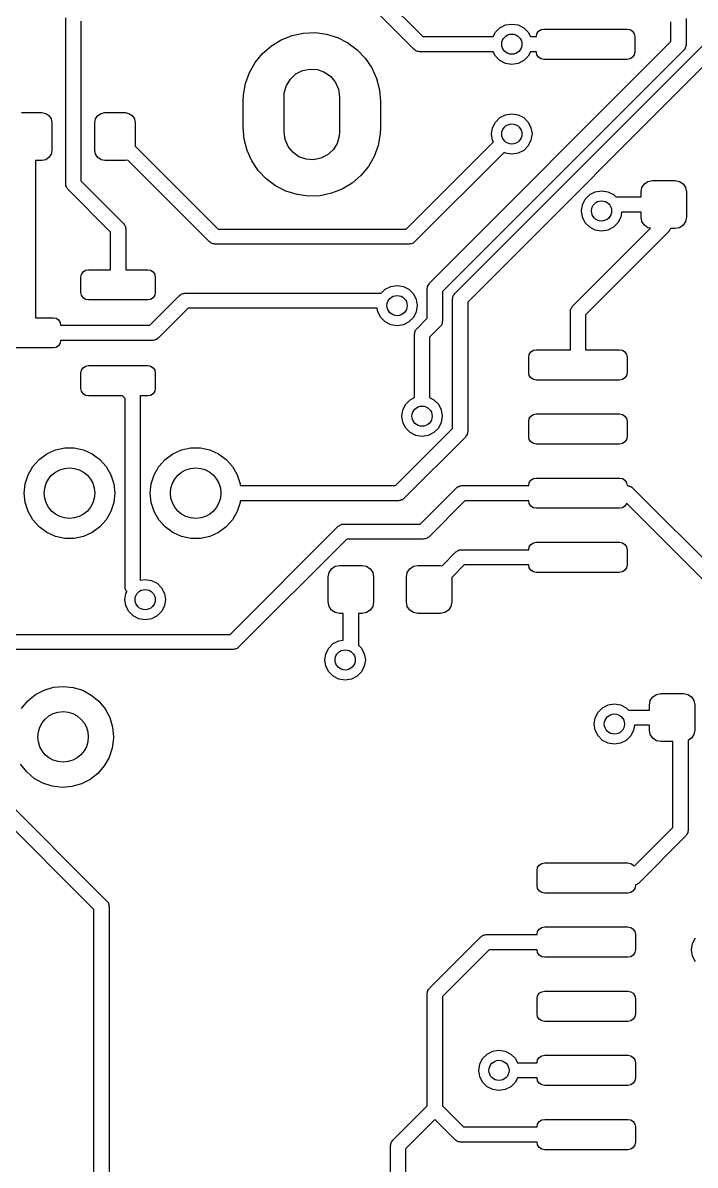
# Model space of a CAD drawing. Extents: x 74 to 208, y -143 to -31.
# Drawn here: x 168.62 to 181.94, y -102.21 to -79.59 of the extents above; entities that cross this region are included whole.
import ezdxf

# ---------------------------------------------------------------- set-up
doc = ezdxf.new("R2010")
doc.units = 0
doc.layers.add('BLACK', color=7, linetype='CONTINUOUS')

msp = doc.modelspace()

# ---------------------------------------------------------------- linework, layer by layer
at = {"layer": 'BLACK', "linetype": 'CONTINUOUS'}
for p, q in [((173.886, -77.2031), (176.543, -79.86)), ((176.375, -80.1161), (173.63, -77.3713)), ((169.47, -82.7774), (169.47, -79.49)), ((169.77, -79.5521), (169.77, -82.7153)), ((178.184, -79.6296), (178.308, -79.61)), ((178.308, -79.61), (178.432, -79.6296)), ((181.46, -79.9595), (181.46, -79.5641)), ((181.76, -79.502), (181.76, -80.0216)), ((173.74, -79.9218), (173.954, -79.8374)), ((173.954, -79.8374), (174.179, -79.7901)), ((174.179, -79.7901), (174.409, -79.7815)), ((174.409, -79.7815), (174.637, -79.8117)), ((174.637, -79.8117), (174.857, -79.8799)), ((177.941, -79.86), (177.984, -79.7749)), ((177.984, -79.7749), (178.073, -79.6864)), ((178.073, -79.6864), (178.184, -79.6296)), ((178.432, -79.6296), (178.543, -79.6864)), ((178.543, -79.6864), (178.632, -79.7749)), ((178.632, -79.7749), (178.675, -79.86)), ((178.795, -79.86), (178.806, -79.8026)), ((178.806, -79.8026), (178.839, -79.7539)), ((178.839, -79.7539), (178.888, -79.7214)), ((178.888, -79.7214), (178.945, -79.71)), ((178.945, -79.71), (180.595, -79.71)), ((180.595, -79.71), (180.652, -79.7214)), ((180.652, -79.7214), (180.701, -79.7539)), ((180.701, -79.7539), (180.734, -79.8026)), ((180.734, -79.8026), (180.745, -79.86)), ((173.37, -80.1919), (173.544, -80.0411)), ((173.544, -80.0411), (173.74, -79.9218)), ((174.857, -79.8799), (175.062, -79.9841)), ((175.062, -79.9841), (175.246, -80.1214)), ((176.543, -79.86), (177.941, -79.86)), ((176.678, -84.7412), (181.46, -79.9595)), ((177.178, -84.9481), (182.222, -79.9039)), ((182.478, -80.0721), (177.434, -85.1163)), ((178.675, -79.86), (178.795, -79.86)), ((180.745, -79.86), (180.745, -80.16)), ((181.755, -80.0605), (181.745, -80.0776)), ((181.76, -80.0216), (181.755, -80.0407)), ((181.755, -80.0407), (181.755, -80.0605)), ((173.224, -80.3697), (173.37, -80.1919)), ((175.246, -80.1214), (175.405, -80.2878)), ((175.405, -80.2878), (175.533, -80.4786)), ((176.392, -80.1259), (176.375, -80.1161)), ((176.406, -80.1399), (176.392, -80.1259)), ((176.425, -80.145), (176.406, -80.1399)), ((176.442, -80.1549), (176.425, -80.145)), ((176.462, -80.1549), (176.442, -80.1549)), ((176.481, -80.16), (176.462, -80.1549)), ((177.941, -80.16), (176.481, -80.16)), ((181.716, -80.1277), (176.934, -84.9094)), ((177.984, -80.2451), (177.941, -80.16)), ((178.073, -80.3336), (177.984, -80.2451)), ((178.632, -80.2451), (178.543, -80.3336)), ((178.675, -80.16), (178.632, -80.2451)), ((178.795, -80.16), (178.675, -80.16)), ((178.806, -80.2174), (178.795, -80.16)), ((178.839, -80.2661), (178.806, -80.2174)), ((178.888, -80.2986), (178.839, -80.2661)), ((178.945, -80.31), (178.888, -80.2986)), ((180.652, -80.2986), (180.595, -80.31)), ((180.701, -80.2661), (180.652, -80.2986)), ((180.734, -80.2174), (180.701, -80.2661)), ((180.745, -80.16), (180.734, -80.2174)), ((181.726, -80.1106), (181.716, -80.1277)), ((181.74, -80.0966), (181.726, -80.1106)), ((181.745, -80.0776), (181.74, -80.0966)), ((173.11, -80.5695), (173.224, -80.3697)), ((174.164, -80.5306), (174.31, -80.5011)), ((174.31, -80.5011), (174.459, -80.512)), ((174.459, -80.512), (174.6, -80.5626)), ((175.533, -80.4786), (175.628, -80.6883)), ((178.184, -80.3904), (178.073, -80.3336)), ((178.308, -80.41), (178.184, -80.3904)), ((178.432, -80.3904), (178.308, -80.41)), ((178.543, -80.3336), (178.432, -80.3904)), ((180.595, -80.31), (178.945, -80.31)), ((173.032, -80.7857), (173.11, -80.5695)), ((173.843, -80.8263), (173.921, -80.6994)), ((173.921, -80.6994), (174.031, -80.5984)), ((174.031, -80.5984), (174.164, -80.5306)), ((174.6, -80.5626), (174.722, -80.6491)), ((174.722, -80.6491), (174.815, -80.7651)), ((175.628, -80.6883), (175.686, -80.9109)), ((172.991, -81.012), (173.032, -80.7857)), ((173.795, -81.05), (173.801, -80.9697)), ((173.801, -80.9697), (173.843, -80.8263)), ((174.815, -80.7651), (174.875, -80.9021)), ((174.875, -80.9021), (174.895, -81.05)), ((175.686, -80.9109), (175.705, -81.14)), ((172.985, -81.14), (172.991, -81.012)), ((172.985, -81.66), (172.985, -81.14)), ((173.795, -81.75), (173.795, -81.05)), ((174.895, -81.05), (174.895, -81.75)), ((175.705, -81.14), (175.705, -81.66)), ((168.596, -81.3638), (168.996, -81.3638)), ((168.996, -81.3638), (169.073, -81.379)), ((169.073, -81.379), (169.138, -81.4224)), ((169.138, -81.4224), (169.181, -81.4873)), ((170.061, -81.4873), (170.105, -81.4224)), ((170.105, -81.4224), (170.17, -81.379)), ((170.17, -81.379), (170.246, -81.3638)), ((170.246, -81.3638), (170.646, -81.3638)), ((170.646, -81.3638), (170.723, -81.379)), ((170.723, -81.379), (170.788, -81.4224)), ((170.788, -81.4224), (170.831, -81.4873)), ((178.073, -81.4644), (178.184, -81.4076)), ((178.184, -81.4076), (178.308, -81.388)), ((178.308, -81.388), (178.432, -81.4076)), ((178.432, -81.4076), (178.543, -81.4644)), ((169.181, -81.4873), (169.196, -81.5638)), ((169.196, -81.5638), (169.196, -82.1138)), ((170.046, -81.5638), (170.061, -81.4873)), ((170.046, -82.1138), (170.046, -81.5638)), ((170.831, -81.4873), (170.846, -81.5638)), ((170.846, -81.5638), (170.846, -82.0267)), ((177.928, -81.6644), (177.984, -81.5529)), ((177.984, -81.5529), (178.073, -81.4644)), ((178.543, -81.4644), (178.632, -81.5529)), ((178.632, -81.5529), (178.688, -81.6644)), ((173.004, -81.8891), (172.985, -81.66)), ((173.815, -81.8979), (173.795, -81.75)), ((174.889, -81.8303), (174.847, -81.9737)), ((174.895, -81.75), (174.889, -81.8303)), ((175.699, -81.788), (175.658, -82.0143)), ((175.705, -81.66), (175.699, -81.788)), ((177.908, -81.788), (177.928, -81.6644)), ((177.928, -81.9116), (177.908, -81.788)), ((178.688, -81.6644), (178.708, -81.788)), ((178.708, -81.788), (178.688, -81.9116)), ((170.846, -82.0267), (172.49, -83.67)), ((173.062, -82.1117), (173.004, -81.8891)), ((173.875, -82.0349), (173.815, -81.8979)), ((173.968, -82.1509), (173.875, -82.0349)), ((174.769, -82.1006), (174.659, -82.2016)), ((174.847, -81.9737), (174.769, -82.1006)), ((175.658, -82.0143), (175.58, -82.2305)), ((176.214, -83.67), (177.943, -81.9412)), ((177.943, -81.9412), (177.928, -81.9116)), ((178.632, -82.0231), (178.543, -82.1116)), ((178.688, -81.9116), (178.632, -82.0231)), ((168.996, -82.3138), (168.87, -82.3138)), ((168.87, -82.3138), (168.87, -85.425)), ((169.073, -82.2986), (168.996, -82.3138)), ((169.138, -82.2552), (169.073, -82.2986)), ((169.181, -82.1903), (169.138, -82.2552)), ((169.196, -82.1138), (169.181, -82.1903)), ((170.061, -82.1903), (170.046, -82.1138)), ((170.105, -82.2552), (170.061, -82.1903)), ((170.17, -82.2986), (170.105, -82.2552)), ((170.246, -82.3138), (170.17, -82.2986)), ((170.646, -82.3138), (170.246, -82.3138)), ((170.699, -82.3034), (170.646, -82.3138)), ((172.321, -83.9261), (170.699, -82.3034)), ((173.157, -82.3214), (173.062, -82.1117)), ((173.285, -82.5122), (173.157, -82.3214)), ((174.09, -82.2374), (173.968, -82.1509)), ((174.231, -82.288), (174.09, -82.2374)), ((174.38, -82.2989), (174.231, -82.288)), ((174.526, -82.2694), (174.38, -82.2989)), ((174.659, -82.2016), (174.526, -82.2694)), ((175.58, -82.2305), (175.466, -82.4303)), ((178.155, -82.1533), (176.382, -83.9261)), ((178.184, -82.1684), (178.155, -82.1533)), ((178.308, -82.188), (178.184, -82.1684)), ((178.432, -82.1684), (178.308, -82.188)), ((178.543, -82.1116), (178.432, -82.1684)), ((173.444, -82.6786), (173.285, -82.5122)), ((175.466, -82.4303), (175.32, -82.6081)), ((169.475, -82.7965), (169.47, -82.7774)), ((169.77, -82.7153), (170.616, -83.5615)), ((173.628, -82.8159), (173.444, -82.6786)), ((175.146, -82.7589), (174.95, -82.8782)), ((175.32, -82.6081), (175.146, -82.7589)), ((180.885, -82.8489), (180.934, -82.7759)), ((180.934, -82.7759), (181.006, -82.7271)), ((181.006, -82.7271), (181.093, -82.71)), ((181.093, -82.71), (181.543, -82.71)), ((181.543, -82.71), (181.629, -82.7271)), ((181.629, -82.7271), (181.702, -82.7759)), ((181.702, -82.7759), (181.75, -82.8489)), ((169.475, -82.8162), (169.475, -82.7965)), ((169.485, -82.8333), (169.475, -82.8162)), ((169.49, -82.8524), (169.485, -82.8333)), ((169.504, -82.8664), (169.49, -82.8524)), ((169.514, -82.8835), (169.504, -82.8664)), ((170.36, -83.7297), (169.514, -82.8835)), ((173.833, -82.9201), (173.628, -82.8159)), ((174.053, -82.9883), (173.833, -82.9201)), ((174.281, -83.0185), (174.053, -82.9883)), ((174.511, -83.0099), (174.281, -83.0185)), ((174.736, -82.9626), (174.511, -83.0099)), ((174.95, -82.8782), (174.736, -82.9626)), ((179.762, -83.0769), (179.851, -82.9884)), ((179.851, -82.9884), (179.962, -82.9316)), ((179.962, -82.9316), (180.086, -82.912)), ((180.086, -82.912), (180.21, -82.9316)), ((180.21, -82.9316), (180.321, -82.9884)), ((180.321, -82.9884), (180.368, -83.035)), ((180.868, -82.935), (180.885, -82.8489)), ((180.868, -83.035), (180.868, -82.935)), ((181.75, -82.8489), (181.768, -82.935)), ((181.768, -82.935), (181.768, -83.435)), ((179.686, -83.312), (179.706, -83.1884)), ((179.706, -83.1884), (179.762, -83.0769)), ((180.368, -83.035), (180.868, -83.035)), ((179.706, -83.4356), (179.686, -83.312)), ((179.762, -83.5471), (179.706, -83.4356)), ((180.466, -83.4356), (180.41, -83.5471)), ((180.482, -83.335), (180.466, -83.4356)), ((180.868, -83.335), (180.482, -83.335)), ((180.868, -83.435), (180.868, -83.335)), ((180.885, -83.5211), (180.868, -83.435)), ((181.768, -83.435), (181.75, -83.5211)), ((170.616, -83.5615), (170.626, -83.5786)), ((170.626, -83.5786), (170.64, -83.5926)), ((170.64, -83.5926), (170.645, -83.6117)), ((170.645, -83.6117), (170.655, -83.6288)), ((170.655, -83.6288), (170.655, -83.6485)), ((170.655, -83.6485), (170.66, -83.6676)), ((170.66, -83.6676), (170.66, -84.475)), ((172.49, -83.67), (176.214, -83.67)), ((179.512, -85.1983), (181.057, -83.6529)), ((179.851, -83.6356), (179.762, -83.5471)), ((179.962, -83.6924), (179.851, -83.6356)), ((180.321, -83.6356), (180.21, -83.6924)), ((180.41, -83.5471), (180.321, -83.6356)), ((180.934, -83.5941), (180.885, -83.5211)), ((181.006, -83.6429), (180.934, -83.5941)), ((181.057, -83.6529), (181.006, -83.6429)), ((181.448, -83.6794), (181.434, -83.6934)), ((181.453, -83.6603), (181.448, -83.6794)), ((181.543, -83.66), (181.453, -83.66)), ((181.453, -83.66), (181.453, -83.6603)), ((181.629, -83.6429), (181.543, -83.66)), ((181.702, -83.5941), (181.629, -83.6429)), ((181.75, -83.5211), (181.702, -83.5941)), ((170.36, -84.475), (170.36, -83.7297)), ((181.424, -83.7105), (179.768, -85.3665)), ((180.086, -83.712), (179.962, -83.6924)), ((180.21, -83.6924), (180.086, -83.712)), ((181.434, -83.6934), (181.424, -83.7105)), ((172.338, -83.9359), (172.321, -83.9261)), ((172.352, -83.9499), (172.338, -83.9359)), ((172.371, -83.955), (172.352, -83.9499)), ((172.389, -83.9649), (172.371, -83.955)), ((172.408, -83.9649), (172.389, -83.9649)), ((172.427, -83.97), (172.408, -83.9649)), ((176.276, -83.97), (172.427, -83.97)), ((176.295, -83.9649), (176.276, -83.97)), ((176.315, -83.9649), (176.295, -83.9649)), ((176.332, -83.955), (176.315, -83.9649)), ((176.351, -83.9499), (176.332, -83.955)), ((176.365, -83.9359), (176.351, -83.9499)), ((176.382, -83.9261), (176.365, -83.9359)), ((169.77, -84.625), (169.782, -84.5676)), ((169.782, -84.5676), (169.814, -84.5189)), ((169.814, -84.5189), (169.863, -84.4864)), ((169.863, -84.4864), (169.92, -84.475)), ((169.92, -84.475), (170.36, -84.475)), ((170.66, -84.475), (171.095, -84.475)), ((171.095, -84.475), (171.153, -84.4864)), ((171.153, -84.4864), (171.201, -84.5189)), ((171.201, -84.5189), (171.234, -84.5676)), ((171.234, -84.5676), (171.245, -84.625)), ((169.77, -84.925), (169.77, -84.625)), ((171.245, -84.625), (171.245, -84.925)), ((175.8, -84.8622), (175.911, -84.8054)), ((175.911, -84.8054), (176.035, -84.7858)), ((176.035, -84.7858), (176.159, -84.8054)), ((176.159, -84.8054), (176.27, -84.8622)), ((176.64, -84.8084), (176.649, -84.7913)), ((176.64, -84.8282), (176.64, -84.8084)), ((176.649, -84.7913), (176.654, -84.7722)), ((176.654, -84.7722), (176.668, -84.7583)), ((176.668, -84.7583), (176.678, -84.7412)), ((169.782, -84.9824), (169.77, -84.925)), ((169.814, -85.0311), (169.782, -84.9824)), ((169.863, -85.0636), (169.814, -85.0311)), ((171.134, -85.575), (171.725, -84.9839)), ((171.201, -85.0311), (171.153, -85.0636)), ((171.234, -84.9824), (171.201, -85.0311)), ((171.245, -84.925), (171.234, -84.9824)), ((171.725, -84.9839), (171.742, -84.9741)), ((171.742, -84.9741), (171.756, -84.9601)), ((171.756, -84.9601), (171.775, -84.955)), ((171.775, -84.955), (171.792, -84.9451)), ((171.792, -84.9451), (171.812, -84.9451)), ((171.812, -84.9451), (171.831, -84.94)), ((171.831, -84.94), (175.722, -84.94)), ((175.722, -84.94), (175.8, -84.8622)), ((176.27, -84.8622), (176.359, -84.9507)), ((176.359, -84.9507), (176.415, -85.0622)), ((176.634, -84.8472), (176.64, -84.8282)), ((176.634, -85.4341), (176.634, -84.8472)), ((176.934, -84.9094), (176.934, -85.4963)), ((177.134, -85.0541), (177.139, -85.0351)), ((177.139, -85.0153), (177.149, -84.9982)), ((177.139, -85.0351), (177.139, -85.0153)), ((177.149, -84.9982), (177.154, -84.9791)), ((177.154, -84.9791), (177.168, -84.9652)), ((177.168, -84.9652), (177.178, -84.9481)), ((169.92, -85.075), (169.863, -85.0636)), ((171.095, -85.075), (169.92, -85.075)), ((171.153, -85.0636), (171.095, -85.075)), ((171.893, -85.24), (171.302, -85.8311)), ((175.643, -85.24), (171.893, -85.24)), ((175.654, -85.3094), (175.643, -85.24)), ((176.415, -85.0622), (176.435, -85.1858)), ((176.435, -85.1858), (176.415, -85.3094)), ((177.134, -87.6199), (177.134, -85.0541)), ((177.434, -85.1163), (177.434, -87.6821)), ((179.473, -85.2656), (179.483, -85.2485)), ((179.473, -85.2853), (179.473, -85.2656)), ((179.483, -85.2485), (179.488, -85.2294)), ((179.488, -85.2294), (179.502, -85.2154)), ((179.502, -85.2154), (179.512, -85.1983)), ((168.87, -85.425), (169.22, -85.425)), ((169.22, -85.425), (169.278, -85.4364)), ((169.278, -85.4364), (169.326, -85.4689)), ((169.326, -85.4689), (169.359, -85.5176)), ((175.711, -85.4209), (175.654, -85.3094)), ((175.8, -85.5094), (175.711, -85.4209)), ((176.359, -85.4209), (176.27, -85.5094)), ((176.415, -85.3094), (176.359, -85.4209)), ((176.424, -85.6446), (176.634, -85.4341)), ((176.934, -85.4963), (176.929, -85.5153)), ((179.468, -85.3044), (179.473, -85.2853)), ((179.468, -86.06), (179.468, -85.3044)), ((179.768, -85.3665), (179.768, -86.06)), ((169.359, -85.5176), (169.37, -85.575)), ((169.37, -85.575), (171.134, -85.575)), ((175.911, -85.5662), (175.8, -85.5094)), ((176.035, -85.5858), (175.911, -85.5662)), ((176.159, -85.5662), (176.035, -85.5858)), ((176.27, -85.5094), (176.159, -85.5662)), ((176.385, -85.7118), (176.395, -85.6947)), ((176.385, -85.7316), (176.385, -85.7118)), ((176.395, -85.6947), (176.4, -85.6757)), ((176.4, -85.6757), (176.414, -85.6617)), ((176.414, -85.6617), (176.424, -85.6446)), ((176.89, -85.6023), (176.68, -85.8128)), ((176.9, -85.5852), (176.89, -85.6023)), ((176.914, -85.5713), (176.9, -85.5852)), ((176.919, -85.5522), (176.914, -85.5713)), ((176.929, -85.5351), (176.919, -85.5522)), ((176.929, -85.5153), (176.929, -85.5351)), ((169.359, -85.9324), (169.326, -85.9811)), ((169.37, -85.875), (169.359, -85.9324)), ((171.196, -85.875), (169.37, -85.875)), ((171.215, -85.8699), (171.196, -85.875)), ((171.235, -85.8699), (171.215, -85.8699)), ((171.252, -85.86), (171.235, -85.8699)), ((171.271, -85.8549), (171.252, -85.86)), ((171.285, -85.8409), (171.271, -85.8549)), ((171.302, -85.8311), (171.285, -85.8409)), ((176.38, -85.7507), (176.385, -85.7316)), ((176.38, -87.009), (176.38, -85.7507)), ((176.68, -85.8128), (176.68, -87.009)), ((169.22, -86.025), (168.045, -86.025)), ((169.278, -86.0136), (169.22, -86.025)), ((169.326, -85.9811), (169.278, -86.0136)), ((178.643, -86.21), (178.654, -86.1526)), ((178.654, -86.1526), (178.687, -86.1039)), ((178.687, -86.1039), (178.735, -86.0714)), ((178.735, -86.0714), (178.793, -86.06)), ((178.793, -86.06), (179.468, -86.06)), ((179.768, -86.06), (180.443, -86.06)), ((180.443, -86.06), (180.5, -86.0714)), ((180.5, -86.0714), (180.549, -86.1039)), ((180.549, -86.1039), (180.581, -86.1526)), ((180.581, -86.1526), (180.593, -86.21)), ((169.814, -86.4189), (169.863, -86.3864)), ((169.863, -86.3864), (169.92, -86.375)), ((169.92, -86.375), (171.095, -86.375)), ((171.095, -86.375), (171.153, -86.3864)), ((171.153, -86.3864), (171.201, -86.4189)), ((178.643, -86.51), (178.643, -86.21)), ((180.593, -86.21), (180.593, -86.51)), ((169.77, -86.525), (169.782, -86.4676)), ((169.77, -86.825), (169.77, -86.525)), ((169.782, -86.4676), (169.814, -86.4189)), ((171.201, -86.4189), (171.234, -86.4676)), ((171.234, -86.4676), (171.245, -86.525)), ((171.245, -86.525), (171.245, -86.825)), ((178.654, -86.5674), (178.643, -86.51)), ((178.687, -86.6161), (178.654, -86.5674)), ((178.735, -86.6486), (178.687, -86.6161)), ((180.549, -86.6161), (180.5, -86.6486)), ((180.581, -86.5674), (180.549, -86.6161)), ((180.593, -86.51), (180.581, -86.5674)), ((169.782, -86.8824), (169.77, -86.825)), ((171.245, -86.825), (171.234, -86.8824)), ((178.793, -86.66), (178.735, -86.6486)), ((180.443, -86.66), (178.793, -86.66)), ((180.5, -86.6486), (180.443, -86.66)), ((169.814, -86.9311), (169.782, -86.8824)), ((169.863, -86.9636), (169.814, -86.9311)), ((169.92, -86.975), (169.863, -86.9636)), ((170.596, -86.975), (169.92, -86.975)), ((170.645, -87.0242), (170.596, -86.975)), ((170.645, -90.7596), (170.645, -87.0242)), ((171.095, -86.975), (170.945, -86.975)), ((170.945, -86.975), (170.945, -90.6238)), ((171.153, -86.9636), (171.095, -86.975)), ((171.201, -86.9311), (171.153, -86.9636)), ((171.234, -86.8824), (171.201, -86.9311)), ((176.206, -87.1409), (176.295, -87.0524)), ((176.295, -87.0524), (176.38, -87.009)), ((176.68, -87.009), (176.765, -87.0524)), ((176.765, -87.0524), (176.854, -87.1409)), ((176.13, -87.376), (176.15, -87.2524)), ((176.15, -87.2524), (176.206, -87.1409)), ((176.854, -87.1409), (176.91, -87.2524)), ((176.91, -87.2524), (176.93, -87.376)), ((176.15, -87.4996), (176.13, -87.376)), ((176.206, -87.6111), (176.15, -87.4996)), ((176.91, -87.4996), (176.854, -87.6111)), ((176.93, -87.376), (176.91, -87.4996)), ((178.643, -87.48), (178.654, -87.4226)), ((178.643, -87.78), (178.643, -87.48)), ((178.654, -87.4226), (178.687, -87.3739)), ((178.687, -87.3739), (178.735, -87.3414)), ((178.735, -87.3414), (178.793, -87.33)), ((178.793, -87.33), (180.443, -87.33)), ((180.443, -87.33), (180.5, -87.3414)), ((180.5, -87.3414), (180.549, -87.3739)), ((180.549, -87.3739), (180.581, -87.4226)), ((180.581, -87.4226), (180.593, -87.48)), ((180.593, -87.48), (180.593, -87.78)), ((176.004, -88.75), (177.134, -87.6199)), ((176.295, -87.6996), (176.206, -87.6111)), ((176.406, -87.7564), (176.295, -87.6996)), ((176.53, -87.776), (176.406, -87.7564)), ((176.654, -87.7564), (176.53, -87.776)), ((176.765, -87.6996), (176.654, -87.7564)), ((176.854, -87.6111), (176.765, -87.6996)), ((177.414, -87.7571), (177.4, -87.771)), ((177.419, -87.738), (177.414, -87.7571)), ((177.429, -87.7209), (177.419, -87.738)), ((177.434, -87.6821), (177.429, -87.7011)), ((177.429, -87.7011), (177.429, -87.7209)), ((177.39, -87.7881), (176.172, -89.0061)), ((177.4, -87.771), (177.39, -87.7881)), ((178.654, -87.8374), (178.643, -87.78)), ((178.687, -87.8861), (178.654, -87.8374)), ((178.735, -87.9186), (178.687, -87.8861)), ((178.793, -87.93), (178.735, -87.9186)), ((180.443, -87.93), (178.793, -87.93)), ((180.5, -87.9186), (180.443, -87.93)), ((180.549, -87.8861), (180.5, -87.9186)), ((180.581, -87.8374), (180.549, -87.8861)), ((180.593, -87.78), (180.581, -87.8374)), ((168.943, -88.2312), (169.095, -88.1206)), ((169.095, -88.1206), (169.267, -88.044)), ((169.267, -88.044), (169.451, -88.0049)), ((169.451, -88.0049), (169.639, -88.0049)), ((169.639, -88.0049), (169.823, -88.044)), ((169.823, -88.044), (169.995, -88.1206)), ((169.995, -88.1206), (170.147, -88.2312)), ((171.443, -88.2312), (171.595, -88.1206)), ((171.595, -88.1206), (171.767, -88.044)), ((171.767, -88.044), (171.951, -88.0049)), ((171.951, -88.0049), (172.139, -88.0049)), ((172.139, -88.0049), (172.323, -88.044)), ((172.323, -88.044), (172.495, -88.1206)), ((172.495, -88.1206), (172.647, -88.2312)), ((168.723, -88.5339), (168.817, -88.371)), ((168.817, -88.371), (168.943, -88.2312)), ((170.147, -88.2312), (170.273, -88.371)), ((170.273, -88.371), (170.367, -88.5339)), ((171.223, -88.5339), (171.317, -88.371)), ((171.317, -88.371), (171.443, -88.2312)), ((172.647, -88.2312), (172.773, -88.371)), ((172.773, -88.371), (172.867, -88.5339)), ((168.665, -88.7129), (168.723, -88.5339)), ((170.367, -88.5339), (170.425, -88.7129)), ((171.165, -88.7129), (171.223, -88.5339)), ((172.867, -88.5339), (172.925, -88.7129)), ((178.654, -88.6926), (178.687, -88.6439)), ((178.687, -88.6439), (178.735, -88.6114)), ((178.735, -88.6114), (178.793, -88.6)), ((178.793, -88.6), (180.443, -88.6)), ((180.443, -88.6), (180.5, -88.6114)), ((180.5, -88.6114), (180.549, -88.6439)), ((180.549, -88.6439), (180.581, -88.6926)), ((168.645, -88.9), (168.665, -88.7129)), ((170.425, -88.7129), (170.445, -88.9)), ((171.145, -88.9), (171.165, -88.7129)), ((172.925, -88.7129), (172.929, -88.75)), ((172.929, -88.75), (176.004, -88.75)), ((176.493, -89.512), (177.211, -88.7939)), ((177.211, -88.7939), (177.228, -88.7841)), ((177.228, -88.7841), (177.242, -88.7701)), ((177.242, -88.7701), (177.261, -88.765)), ((177.261, -88.765), (177.279, -88.7551)), ((177.279, -88.7551), (177.298, -88.7551)), ((177.298, -88.7551), (177.317, -88.75)), ((177.317, -88.75), (178.643, -88.75)), ((178.643, -88.75), (178.654, -88.6926)), ((180.581, -88.6926), (180.593, -88.75)), ((180.593, -88.75), (180.594, -88.75)), ((180.594, -88.75), (180.613, -88.7551)), ((180.613, -88.7551), (180.633, -88.7551)), ((180.633, -88.7551), (180.65, -88.765)), ((180.65, -88.765), (180.669, -88.7701)), ((180.669, -88.7701), (180.683, -88.7841)), ((180.683, -88.7841), (180.7, -88.7939)), ((180.7, -88.7939), (183.704, -91.798)), ((168.665, -89.0871), (168.645, -88.9)), ((168.723, -89.2661), (168.665, -89.0871)), ((170.425, -89.0871), (170.367, -89.2661)), ((170.445, -88.9), (170.425, -89.0871)), ((171.165, -89.0871), (171.145, -88.9)), ((171.223, -89.2661), (171.165, -89.0871)), ((172.925, -89.0871), (172.867, -89.2661)), ((172.929, -89.05), (172.925, -89.0871)), ((176.066, -89.05), (172.929, -89.05)), ((176.085, -89.0449), (176.066, -89.05)), ((176.105, -89.0449), (176.085, -89.0449)), ((176.122, -89.035), (176.105, -89.0449)), ((176.141, -89.0299), (176.122, -89.035)), ((176.155, -89.0159), (176.141, -89.0299)), ((176.172, -89.0061), (176.155, -89.0159)), ((177.38, -89.05), (176.661, -89.7681)), ((178.643, -89.05), (177.38, -89.05)), ((178.654, -89.1074), (178.643, -89.05)), ((178.687, -89.1561), (178.654, -89.1074)), ((180.581, -89.1074), (180.549, -89.1561)), ((180.583, -89.1007), (180.581, -89.1074)), ((183.536, -92.0541), (180.583, -89.1007)), ((168.817, -89.429), (168.723, -89.2661)), ((170.367, -89.2661), (170.273, -89.429)), ((171.317, -89.429), (171.223, -89.2661)), ((172.867, -89.2661), (172.773, -89.429)), ((178.735, -89.1886), (178.687, -89.1561)), ((178.793, -89.2), (178.735, -89.1886)), ((180.443, -89.2), (178.793, -89.2)), ((180.5, -89.1886), (180.443, -89.2)), ((180.549, -89.1561), (180.5, -89.1886)), ((168.943, -89.5688), (168.817, -89.429)), ((169.095, -89.6794), (168.943, -89.5688)), ((170.147, -89.5688), (169.995, -89.6794)), ((170.273, -89.429), (170.147, -89.5688)), ((171.443, -89.5688), (171.317, -89.429)), ((171.595, -89.6794), (171.443, -89.5688)), ((172.647, -89.5688), (172.495, -89.6794)), ((172.773, -89.429), (172.647, -89.5688)), ((172.728, -91.6964), (174.869, -89.5559)), ((174.869, -89.5559), (174.886, -89.5461)), ((174.886, -89.5461), (174.9, -89.5321)), ((174.9, -89.5321), (174.919, -89.527)), ((174.919, -89.527), (174.936, -89.5171)), ((174.936, -89.5171), (174.956, -89.5171)), ((174.956, -89.5171), (174.975, -89.512)), ((174.975, -89.512), (176.493, -89.512)), ((169.267, -89.756), (169.095, -89.6794)), ((169.451, -89.7951), (169.267, -89.756)), ((169.639, -89.7951), (169.451, -89.7951)), ((169.823, -89.756), (169.639, -89.7951)), ((169.995, -89.6794), (169.823, -89.756)), ((171.767, -89.756), (171.595, -89.6794)), ((171.951, -89.7951), (171.767, -89.756)), ((172.139, -89.7951), (171.951, -89.7951)), ((172.323, -89.756), (172.139, -89.7951)), ((172.495, -89.6794), (172.323, -89.756)), ((176.611, -89.797), (176.594, -89.8069)), ((176.63, -89.7919), (176.611, -89.797)), ((176.644, -89.7779), (176.63, -89.7919)), ((176.661, -89.7681), (176.644, -89.7779)), ((175.037, -89.812), (172.896, -91.9525)), ((176.555, -89.812), (175.037, -89.812)), ((176.574, -89.8069), (176.555, -89.812)), ((176.594, -89.8069), (176.574, -89.8069)), ((177.249, -90.035), (177.266, -90.0251)), ((177.266, -90.0251), (177.286, -90.0251)), ((177.286, -90.0251), (177.305, -90.02)), ((177.305, -90.02), (178.643, -90.02)), ((178.643, -90.02), (178.654, -89.9626)), ((178.654, -89.9626), (178.687, -89.9139)), ((178.687, -89.9139), (178.735, -89.8814)), ((178.735, -89.8814), (178.793, -89.87)), ((178.793, -89.87), (180.443, -89.87)), ((180.443, -89.87), (180.5, -89.8814)), ((180.5, -89.8814), (180.549, -89.9139)), ((180.549, -89.9139), (180.581, -89.9626)), ((180.581, -89.9626), (180.593, -90.02)), ((180.593, -90.02), (180.593, -90.32)), ((176.927, -90.3363), (177.199, -90.0639)), ((177.199, -90.0639), (177.216, -90.0541)), ((177.216, -90.0541), (177.23, -90.0401)), ((177.23, -90.0401), (177.249, -90.035)), ((163.627, -90.3179), (170.286, -96.9768)), ((174.67, -90.555), (174.687, -90.4689)), ((174.687, -90.4689), (174.736, -90.3959)), ((174.736, -90.3959), (174.809, -90.3471)), ((174.809, -90.3471), (174.895, -90.33)), ((174.895, -90.33), (175.345, -90.33)), ((175.345, -90.33), (175.431, -90.3471)), ((175.431, -90.3471), (175.504, -90.3959)), ((175.504, -90.3959), (175.553, -90.4689)), ((175.553, -90.4689), (175.57, -90.555)), ((176.22, -90.555), (176.237, -90.4689)), ((176.237, -90.4689), (176.286, -90.3959)), ((176.286, -90.3959), (176.359, -90.3471)), ((176.359, -90.3471), (176.445, -90.33)), ((176.445, -90.33), (176.895, -90.33)), ((176.895, -90.33), (176.927, -90.3363)), ((177.367, -90.32), (177.12, -90.5671)), ((178.643, -90.32), (177.367, -90.32)), ((178.654, -90.3774), (178.643, -90.32)), ((178.687, -90.4261), (178.654, -90.3774)), ((178.735, -90.4586), (178.687, -90.4261)), ((178.793, -90.47), (178.735, -90.4586)), ((180.443, -90.47), (178.793, -90.47)), ((180.5, -90.4586), (180.443, -90.47)), ((180.549, -90.4261), (180.5, -90.4586)), ((180.581, -90.3774), (180.549, -90.4261)), ((180.593, -90.32), (180.581, -90.3774)), ((170.03, -97.145), (163.459, -90.574)), ((170.945, -90.6238), (171.044, -90.6082)), ((171.044, -90.6082), (171.167, -90.6278)), ((171.167, -90.6278), (171.279, -90.6846)), ((171.279, -90.6846), (171.367, -90.7731)), ((174.67, -91.055), (174.67, -90.555)), ((175.57, -90.555), (175.57, -91.055)), ((176.22, -91.055), (176.22, -90.555)), ((177.12, -90.5671), (177.12, -91.055)), ((170.644, -91.0082), (170.663, -90.8846)), ((170.65, -90.7787), (170.645, -90.7596)), ((170.65, -90.7984), (170.65, -90.7787)), ((170.66, -90.8155), (170.65, -90.7984)), ((170.665, -90.8346), (170.66, -90.8155)), ((170.663, -90.8846), (170.68, -90.8508)), ((170.679, -90.8486), (170.665, -90.8346)), ((170.68, -90.8508), (170.679, -90.8486)), ((171.367, -90.7731), (171.424, -90.8846)), ((171.424, -90.8846), (171.444, -91.0082)), ((170.663, -91.1318), (170.644, -91.0082)), ((170.72, -91.2433), (170.663, -91.1318)), ((171.424, -91.1318), (171.367, -91.2433)), ((171.444, -91.0082), (171.424, -91.1318)), ((174.687, -91.1411), (174.67, -91.055)), ((174.736, -91.2141), (174.687, -91.1411)), ((175.553, -91.1411), (175.504, -91.2141)), ((175.57, -91.055), (175.553, -91.1411)), ((176.237, -91.1411), (176.22, -91.055)), ((176.286, -91.2141), (176.237, -91.1411)), ((177.103, -91.1411), (177.054, -91.2141)), ((177.12, -91.055), (177.103, -91.1411)), ((170.808, -91.3318), (170.72, -91.2433)), ((170.92, -91.3886), (170.808, -91.3318)), ((171.279, -91.3318), (171.167, -91.3886)), ((171.367, -91.2433), (171.279, -91.3318)), ((174.809, -91.2629), (174.736, -91.2141)), ((174.895, -91.28), (174.809, -91.2629)), ((174.97, -91.28), (174.895, -91.28)), ((174.97, -91.8077), (174.97, -91.28)), ((175.345, -91.28), (175.27, -91.28)), ((175.27, -91.28), (175.27, -91.9073)), ((175.431, -91.2629), (175.345, -91.28)), ((175.504, -91.2141), (175.431, -91.2629)), ((176.359, -91.2629), (176.286, -91.2141)), ((176.445, -91.28), (176.359, -91.2629)), ((176.895, -91.28), (176.445, -91.28)), ((176.981, -91.2629), (176.895, -91.28)), ((177.054, -91.2141), (176.981, -91.2629)), ((171.044, -91.4082), (170.92, -91.3886)), ((171.167, -91.3886), (171.044, -91.4082)), ((167.037, -91.6964), (172.728, -91.6964)), ((174.771, -91.8784), (174.882, -91.8216)), ((174.882, -91.8216), (174.97, -91.8077)), ((172.79, -91.9964), (166.975, -91.9964)), ((172.81, -91.9913), (172.79, -91.9964)), ((172.829, -91.9913), (172.81, -91.9913)), ((172.846, -91.9814), (172.829, -91.9913)), ((172.865, -91.9763), (172.846, -91.9814)), ((172.879, -91.9623), (172.865, -91.9763)), ((172.896, -91.9525), (172.879, -91.9623)), ((174.626, -92.0784), (174.682, -91.9669)), ((174.682, -91.9669), (174.771, -91.8784)), ((175.27, -91.9073), (175.33, -91.9669)), ((175.33, -91.9669), (175.386, -92.0784)), ((174.606, -92.202), (174.626, -92.0784)), ((174.626, -92.3256), (174.606, -92.202)), ((175.386, -92.0784), (175.406, -92.202)), ((175.406, -92.202), (175.386, -92.3256)), ((174.682, -92.4371), (174.626, -92.3256)), ((174.771, -92.5256), (174.682, -92.4371)), ((175.33, -92.4371), (175.241, -92.5256)), ((175.386, -92.3256), (175.33, -92.4371)), ((169.231, -92.7437), (169.425, -92.726)), ((169.425, -92.726), (169.619, -92.7464)), ((174.882, -92.5824), (174.771, -92.5256)), ((175.006, -92.602), (174.882, -92.5824)), ((175.13, -92.5824), (175.006, -92.602)), ((175.241, -92.5256), (175.13, -92.5824)), ((168.718, -93.0115), (168.87, -92.8892)), ((168.87, -92.8892), (169.043, -92.7988)), ((169.043, -92.7988), (169.231, -92.7437)), ((169.619, -92.7464), (169.806, -92.8041)), ((169.806, -92.8041), (169.977, -92.897)), ((169.977, -92.897), (170.128, -93.0214)), ((181.051, -93.0089), (181.1, -92.9359)), ((181.1, -92.9359), (181.173, -92.8871)), ((181.173, -92.8871), (181.259, -92.87)), ((181.259, -92.87), (181.709, -92.87)), ((181.709, -92.87), (181.795, -92.8871)), ((181.795, -92.8871), (181.868, -92.9359)), ((181.868, -92.9359), (181.917, -93.0089)), ((168.593, -93.161), (168.718, -93.0115)), ((170.128, -93.0214), (170.251, -93.1726)), ((170.251, -93.1726), (170.343, -93.3449)), ((180.016, -93.2369), (180.105, -93.1484)), ((180.105, -93.1484), (180.216, -93.0916)), ((180.216, -93.0916), (180.34, -93.072)), ((180.34, -93.072), (180.464, -93.0916)), ((180.464, -93.0916), (180.575, -93.1484)), ((180.575, -93.1484), (180.622, -93.195)), ((181.034, -93.095), (181.051, -93.0089)), ((181.034, -93.195), (181.034, -93.095)), ((181.917, -93.0089), (181.934, -93.095)), ((181.934, -93.095), (181.934, -93.595)), ((170.343, -93.3449), (170.399, -93.5318)), ((179.94, -93.472), (179.96, -93.3484)), ((179.96, -93.3484), (180.016, -93.2369)), ((180.622, -93.195), (181.034, -93.195)), ((170.399, -93.5318), (170.418, -93.726)), ((179.96, -93.5956), (179.94, -93.472)), ((180.016, -93.7071), (179.96, -93.5956)), ((180.72, -93.5956), (180.664, -93.7071)), ((180.736, -93.495), (180.72, -93.5956)), ((181.034, -93.495), (180.736, -93.495)), ((181.034, -93.595), (181.034, -93.495)), ((181.051, -93.6811), (181.034, -93.595)), ((181.934, -93.595), (181.917, -93.6811)), ((170.418, -93.7539), (170.393, -93.9475)), ((170.418, -93.726), (170.418, -93.7539)), ((180.105, -93.7956), (180.016, -93.7071)), ((180.216, -93.8524), (180.105, -93.7956)), ((180.34, -93.872), (180.216, -93.8524)), ((180.464, -93.8524), (180.34, -93.872)), ((180.575, -93.7956), (180.464, -93.8524)), ((180.664, -93.7071), (180.575, -93.7956)), ((181.1, -93.7541), (181.051, -93.6811)), ((181.173, -93.8029), (181.1, -93.7541)), ((181.259, -93.82), (181.173, -93.8029)), ((181.499, -93.82), (181.259, -93.82)), ((181.499, -95.5181), (181.499, -93.82)), ((181.868, -93.7541), (181.799, -93.8)), ((181.799, -93.8), (181.799, -95.5802)), ((181.917, -93.6811), (181.868, -93.7541)), ((170.393, -93.9475), (170.332, -94.1327)), ((168.699, -94.4207), (168.577, -94.2677)), ((170.235, -94.3024), (170.108, -94.4502)), ((170.332, -94.1327), (170.235, -94.3024)), ((168.847, -94.5471), (168.699, -94.4207)), ((169.018, -94.6424), (168.847, -94.5471)), ((170.108, -94.4502), (169.954, -94.5703)), ((169.203, -94.7027), (169.018, -94.6424)), ((169.397, -94.7258), (169.203, -94.7027)), ((169.592, -94.7108), (169.397, -94.7258)), ((169.78, -94.6583), (169.592, -94.7108)), ((169.954, -94.5703), (169.78, -94.6583)), ((180.73, -96.287), (181.499, -95.5181)), ((181.765, -95.6692), (181.755, -95.6863)), ((181.779, -95.6552), (181.765, -95.6692)), ((181.784, -95.6361), (181.779, -95.6552)), ((181.794, -95.619), (181.784, -95.6361)), ((181.799, -95.5802), (181.794, -95.5993)), ((181.794, -95.5993), (181.794, -95.619)), ((181.755, -95.6863), (180.816, -96.6261)), ((178.809, -96.37), (178.82, -96.3126)), ((178.82, -96.3126), (178.853, -96.2639)), ((178.853, -96.2639), (178.902, -96.2314)), ((178.902, -96.2314), (178.959, -96.22)), ((178.959, -96.22), (180.609, -96.22)), ((180.609, -96.22), (180.666, -96.2314)), ((180.666, -96.2314), (180.715, -96.2639)), ((180.715, -96.2639), (180.73, -96.287)), ((178.809, -96.67), (178.809, -96.37)), ((178.82, -96.7274), (178.809, -96.67)), ((178.853, -96.7761), (178.82, -96.7274)), ((178.902, -96.8086), (178.853, -96.7761)), ((178.959, -96.82), (178.902, -96.8086)), ((180.666, -96.8086), (180.609, -96.82)), ((180.715, -96.7761), (180.666, -96.8086)), ((180.748, -96.7274), (180.715, -96.7761)), ((180.759, -96.67), (180.748, -96.7274)), ((180.766, -96.655), (180.759, -96.6588)), ((180.759, -96.6588), (180.759, -96.67)), ((180.785, -96.6499), (180.766, -96.655)), ((180.799, -96.6359), (180.785, -96.6499)), ((180.816, -96.6261), (180.799, -96.6359)), ((170.286, -96.9768), (170.296, -96.9939)), ((170.296, -96.9939), (170.31, -97.0079)), ((170.31, -97.0079), (170.315, -97.027)), ((170.315, -97.027), (170.325, -97.0441)), ((180.609, -96.82), (178.959, -96.82)), ((170.03, -110.205), (170.03, -97.145)), ((170.325, -97.0441), (170.325, -97.0638)), ((170.325, -97.0638), (170.33, -97.0829)), ((170.33, -97.0829), (170.33, -110.267)), ((176.678, -98.6999), (177.694, -97.6839)), ((177.694, -97.6839), (177.711, -97.6741)), ((177.711, -97.6741), (177.725, -97.6601)), ((177.725, -97.6601), (177.744, -97.655)), ((177.744, -97.655), (177.761, -97.6451)), ((177.761, -97.6451), (177.781, -97.6451)), ((177.781, -97.6451), (177.8, -97.64)), ((177.8, -97.64), (178.809, -97.64)), ((178.809, -97.64), (178.82, -97.5826)), ((178.82, -97.5826), (178.853, -97.5339)), ((178.853, -97.5339), (178.902, -97.5014)), ((178.902, -97.5014), (178.959, -97.49)), ((178.959, -97.49), (180.609, -97.49)), ((180.609, -97.49), (180.666, -97.5014)), ((180.666, -97.5014), (180.715, -97.5339)), ((180.715, -97.5339), (180.748, -97.5826)), ((180.748, -97.5826), (180.759, -97.64)), ((180.759, -97.64), (180.759, -97.94)), ((181.89, -97.8188), (181.947, -97.7073)), ((177.862, -97.94), (176.934, -98.8681)), ((178.809, -97.94), (177.862, -97.94)), ((178.82, -97.9974), (178.809, -97.94)), ((180.759, -97.94), (180.748, -97.9974)), ((181.87, -97.9424), (181.89, -97.8188)), ((178.853, -98.0461), (178.82, -97.9974)), ((178.902, -98.0786), (178.853, -98.0461)), ((178.959, -98.09), (178.902, -98.0786)), ((180.609, -98.09), (178.959, -98.09)), ((180.666, -98.0786), (180.609, -98.09)), ((180.715, -98.0461), (180.666, -98.0786)), ((180.748, -97.9974), (180.715, -98.0461)), ((181.89, -98.066), (181.87, -97.9424)), ((181.947, -98.1775), (181.89, -98.066)), ((176.634, -98.806), (176.639, -98.7869)), ((176.634, -101.03), (176.634, -98.806)), ((176.639, -98.7672), (176.649, -98.7501)), ((176.639, -98.7869), (176.639, -98.7672)), ((176.649, -98.7501), (176.654, -98.731)), ((176.654, -98.731), (176.668, -98.717)), ((176.668, -98.717), (176.678, -98.6999)), ((178.82, -98.8526), (178.853, -98.8039)), ((178.853, -98.8039), (178.902, -98.7714)), ((178.902, -98.7714), (178.959, -98.76)), ((178.959, -98.76), (180.609, -98.76)), ((180.609, -98.76), (180.666, -98.7714)), ((180.666, -98.7714), (180.715, -98.8039)), ((180.715, -98.8039), (180.748, -98.8526)), ((176.934, -98.8681), (176.934, -101.03)), ((178.809, -98.91), (178.82, -98.8526)), ((178.809, -99.21), (178.809, -98.91)), ((180.748, -98.8526), (180.759, -98.91)), ((180.759, -98.91), (180.759, -99.21)), ((178.82, -99.2674), (178.809, -99.21)), ((178.853, -99.3161), (178.82, -99.2674)), ((180.748, -99.2674), (180.715, -99.3161)), ((180.759, -99.21), (180.748, -99.2674)), ((178.902, -99.3486), (178.853, -99.3161)), ((178.959, -99.36), (178.902, -99.3486)), ((180.609, -99.36), (178.959, -99.36)), ((180.666, -99.3486), (180.609, -99.36)), ((180.715, -99.3161), (180.666, -99.3486)), ((177.819, -100.006), (177.93, -99.9496)), ((177.93, -99.9496), (178.054, -99.93)), ((178.054, -99.93), (178.178, -99.9496)), ((178.178, -99.9496), (178.289, -100.006)), ((177.674, -100.206), (177.73, -100.095)), ((177.73, -100.095), (177.819, -100.006)), ((178.289, -100.006), (178.378, -100.095)), ((178.378, -100.095), (178.421, -100.18)), ((178.421, -100.18), (178.809, -100.18)), ((178.809, -100.18), (178.82, -100.123)), ((178.82, -100.123), (178.853, -100.074)), ((178.853, -100.074), (178.902, -100.041)), ((178.902, -100.041), (178.959, -100.03)), ((178.959, -100.03), (180.609, -100.03)), ((180.609, -100.03), (180.666, -100.041)), ((180.666, -100.041), (180.715, -100.074)), ((180.715, -100.074), (180.748, -100.123)), ((180.748, -100.123), (180.759, -100.18)), ((180.759, -100.18), (180.759, -100.48)), ((177.654, -100.33), (177.674, -100.206)), ((177.674, -100.454), (177.654, -100.33)), ((177.73, -100.565), (177.674, -100.454)), ((177.819, -100.654), (177.73, -100.565)), ((177.93, -100.71), (177.819, -100.654)), ((178.289, -100.654), (178.178, -100.71)), ((178.378, -100.565), (178.289, -100.654)), ((178.421, -100.48), (178.378, -100.565)), ((178.809, -100.48), (178.421, -100.48)), ((178.82, -100.537), (178.809, -100.48)), ((178.853, -100.586), (178.82, -100.537)), ((178.902, -100.619), (178.853, -100.586)), ((178.959, -100.63), (178.902, -100.619)), ((180.609, -100.63), (178.959, -100.63)), ((180.666, -100.619), (180.609, -100.63)), ((180.715, -100.586), (180.666, -100.619)), ((180.748, -100.537), (180.715, -100.586)), ((180.759, -100.48), (180.748, -100.537)), ((178.054, -100.73), (177.93, -100.71)), ((178.178, -100.71), (178.054, -100.73)), ((175.949, -101.715), (176.634, -101.03)), ((176.934, -101.03), (177.354, -101.45)), ((176.784, -101.304), (176.205, -101.883)), ((177.186, -101.706), (176.784, -101.304)), ((178.853, -101.344), (178.902, -101.311)), ((178.902, -101.311), (178.959, -101.3)), ((178.959, -101.3), (180.609, -101.3)), ((180.609, -101.3), (180.666, -101.311)), ((180.666, -101.311), (180.715, -101.344)), ((177.354, -101.45), (178.809, -101.45)), ((178.809, -101.45), (178.82, -101.393)), ((178.82, -101.393), (178.853, -101.344)), ((180.715, -101.344), (180.748, -101.393)), ((180.748, -101.393), (180.759, -101.45)), ((180.759, -101.45), (180.759, -101.75)), ((175.91, -101.782), (175.92, -101.765)), ((175.91, -101.802), (175.91, -101.782)), ((175.92, -101.765), (175.925, -101.746)), ((175.925, -101.746), (175.939, -101.732)), ((175.939, -101.732), (175.949, -101.715)), ((177.203, -101.716), (177.186, -101.706)), ((177.217, -101.73), (177.203, -101.716)), ((177.236, -101.735), (177.217, -101.73)), ((177.253, -101.745), (177.236, -101.735)), ((177.273, -101.745), (177.253, -101.745)), ((177.292, -101.75), (177.273, -101.745)), ((178.809, -101.75), (177.292, -101.75)), ((178.82, -101.807), (178.809, -101.75)), ((180.759, -101.75), (180.748, -101.807)), ((175.905, -101.821), (175.91, -101.802)), ((175.905, -108.363), (175.905, -101.821)), ((176.205, -101.883), (176.205, -108.425)), ((178.853, -101.856), (178.82, -101.807)), ((178.902, -101.889), (178.853, -101.856)), ((178.959, -101.9), (178.902, -101.889)), ((180.609, -101.9), (178.959, -101.9)), ((180.666, -101.889), (180.609, -101.9)), ((180.715, -101.856), (180.666, -101.889)), ((180.748, -101.807), (180.715, -101.856))]:
    msp.add_line(p, q, dxfattribs=at)
at = {"layer": 'BLACK'}
for centre, radius in [((178.308, -80.01), 0.2), ((178.308, -81.788), 0.2), ((180.086, -83.312), 0.2), ((176.035, -85.1858), 0.2), ((176.53, -87.376), 0.2), ((169.545, -88.9), 0.5), ((172.045, -88.9), 0.5), ((171.044, -91.0082), 0.2), ((175.006, -92.202), 0.2), ((169.418, -93.726), 0.5), ((180.34, -93.472), 0.2), ((178.054, -100.33), 0.2)]:
    msp.add_circle(centre, radius, dxfattribs=at)

doc.saveas('drawing.dxf')
